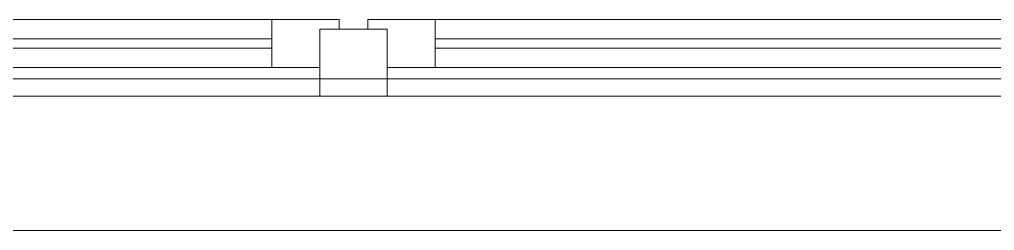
# Model space of a CAD drawing. Header units: millimetres. Extents: x -1178 to 415037, y -3506 to 42334.
# Drawn here: x 95027 to 96043, y -258 to -38 of the extents above; entities that cross this region are included whole.
import ezdxf

# ---------------------------------------------------------------- set-up
doc = ezdxf.new("R2010")
doc.units = ezdxf.units.MM
for name, color, linetype, lineweight in [('A-GLAZ', 7, 'Continuous', 9), ('A-GLAZ-1', 7, 'Continuous', 5), ('A-WALL', 7, 'Continuous', 5), ('I-WALL', 7, 'Continuous', 5)]:
    doc.layers.add(name, color=color, linetype=linetype, lineweight=lineweight)

# ---------------------------------------------------------------- blocks, each defined once
blk = doc.blocks.new('120_Окно_СКБ_2Ст_Фрамуга сверху - 120_Окно_СКБ_2Ст_2300х2500_h_ ДОО-19727959-Объем проектирования 1 этажа')
at = {"layer": 'A-GLAZ'}
for p, q in [((520, -127), (520, -57)), ((520, -57), (590, -57)), ((590, -57), (590, -127)), ((520, -87), (-1080, -87)), ((470, -137), (470, -87)), ((520, -127), (520, -87)), ((1080, -87), (590, -87)), ((590, -87), (590, -127)), ((640, -137), (640, -87)), ((590, -127), (520, -127)), ((540, -127), (520, -127)), ((540, -137), (540, -127)), ((590, -127), (570, -127)), ((570, -127), (570, -137)), ((-1100, -137), (540, -137)), ((540, -137), (-1100, -137)), ((570, -137), (1100, -137)), ((1100, -137), (570, -137))]:
    blk.add_line(p, q, dxfattribs=at)
at = {"layer": 'A-GLAZ-1'}
for p, q in [((1150, -57), (-1150, -57)), ((-1080, -57), (1080, -57)), ((-1030, -107), (470, -107)), ((640, -107), (1030, -107)), ((470, -117), (-1030, -117)), ((1030, -117), (640, -117)), ((540, -127), (570, -127)), ((540, -127), (570, -127))]:
    blk.add_line(p, q, dxfattribs=at)

msp = doc.modelspace()

# ---------------------------------------------------------------- linework, layer by layer
at = {"layer": 'A-WALL'}
for p, q in [((94530, -100), (99030, -100)), ((97080, -258), (94780, -258))]:
    msp.add_line(p, q, dxfattribs=at)
at = {"layer": 'I-WALL'}
msp.add_line((97080, -100), (94780, -100), dxfattribs=at)

# ---------------------------------------------------------------- block references
at = {"layer": 'A-GLAZ', "color": 3, "rotation": 180}
msp.add_blockref('120_Окно_СКБ_2Ст_Фрамуга сверху - 120_Окно_СКБ_2Ст_2300х2500_h_ ДОО-19727959-Объем проектирования 1 этажа', (95930, -175), dxfattribs=at)

doc.saveas('drawing.dxf')
